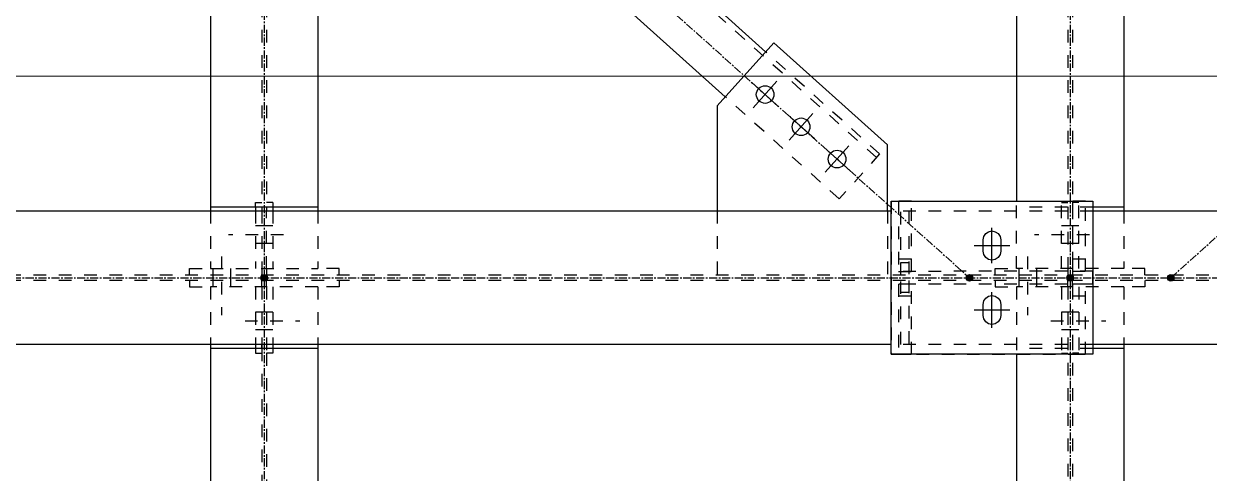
# Model space of a CAD drawing. Header units: inches. Extents: x 209270 to 234360, y -180214 to -150194.
# Drawn here: x 229325 to 231163, y -161080 to -160383 of the extents above; entities that cross this region are included whole.
import ezdxf

# ---------------------------------------------------------------- set-up
doc = ezdxf.new("R2010")
doc.units = ezdxf.units.IN
doc.header["$LTSCALE"] = 10
doc.header["$MEASUREMENT"] = 0
doc.linetypes.add('CENTER', pattern=[2, 1.25, -0.25, 0.25, -0.25])
doc.linetypes.add('DXK_LINE_DOT2', pattern=[3.9198, 1.9599, -1.9599])
for name, color, linetype in [('_STR_0', 2, 'Continuous'), ('_STR_1', 2, 'Continuous'), ('_STR_2', 2, 'Continuous'), ('_STR_4', 2, 'Continuous')]:
    doc.layers.add(name, color=color, linetype=linetype)
doc.layers.add('Belt', color=4, linetype='Continuous', lineweight=9)

# ---------------------------------------------------------------- blocks, each defined once
blk = doc.blocks.new('Part-116860372-115342 - 114867')
at = {"layer": '_STR_1', "linetype": 'DXK_LINE_DOT2'}
for p, q in [((229581.5, -160780.9), (229581.5, -160790.9)), ((229694, -160790.9), (229694, -160780.9)), ((229581.5, -160790.9), (229614.3, -160790.9)), ((229684, -160790.9), (229684, -160880.2)), ((229684, -160886.5), (229684, -160893.4)), ((229694, -160886.5), (229694, -160880.2)), ((229684, -160893.4), (229694, -160893.4))]:
    blk.add_line(p, q, dxfattribs=at)
at = {"layer": '_STR_2', "linetype": 'Continuous'}
blk.add_line((229684, -160880.2), (229684, -160886.5), dxfattribs=at)
blk = doc.blocks.new('Part-116860372-115346 - 114867')
at = {"layer": '_STR_1', "linetype": 'DXK_LINE_DOT2'}
for p, q in [((230831.5, -160780.9), (230831.5, -160790.9)), ((230944, -160790.9), (230944, -160780.9)), ((230831.5, -160790.9), (230864.3, -160790.9)), ((230934, -160790.9), (230934, -160893.4)), ((230934, -160893.4), (230944, -160893.4))]:
    blk.add_line(p, q, dxfattribs=at)
blk = doc.blocks.new('Bolt-116860372-115380 - 114867')
at = {"layer": '_STR_1', "linetype": 'DXK_LINE_DOT2'}
for p, q in [((229631.5, -160743.7), (229631.5, -160834.9)), ((229617.8, -160762.5), (229617.8, -160772.5)), ((229645.3, -160762.5), (229645.3, -160772.5)), ((229617.8, -160772.5), (229617.8, -160780.9)), ((229617.8, -160780.9), (229617.8, -160790.9)), ((229645.3, -160772.5), (229645.3, -160780.9)), ((229645.3, -160780.9), (229645.3, -160790.9))]:
    blk.add_line(p, q, dxfattribs=at)
blk = doc.blocks.new('Part-116860372-115350 - 114867')
at = {"layer": '_STR_1', "linetype": 'DXK_LINE_DOT2'}
for p, q in [((229711.1, -160660), (229701.1, -160660)), ((229701.1, -160666.9), (229701.1, -160673.1)), ((229711.1, -160660), (229711.1, -160666.9)), ((229711.1, -160673.1), (229711.1, -160762.5)), ((229701.1, -160762.5), (229701.1, -160772.5)), ((229813.6, -160762.5), (229780.8, -160762.5)), ((229813.6, -160772.5), (229813.6, -160762.5))]:
    blk.add_line(p, q, dxfattribs=at)
at = {"layer": '_STR_2', "linetype": 'Continuous'}
blk.add_line((229711.1, -160666.9), (229711.1, -160673.1), dxfattribs=at)
blk = doc.blocks.new('Part-116860372-115354 - 114867')
at = {"layer": '_STR_1', "linetype": 'DXK_LINE_DOT2'}
for p, q in [((230961.1, -160660), (230951.1, -160660)), ((230961.1, -160762.5), (230961.1, -160660)), ((230951.1, -160762.5), (230951.1, -160772.5)), ((231063.6, -160762.5), (231030.8, -160762.5)), ((231063.6, -160772.5), (231063.6, -160762.5))]:
    blk.add_line(p, q, dxfattribs=at)
blk = doc.blocks.new('Part-116860372-116672 - 114867')
at = {"layer": '_STR_2', "linetype": 'Continuous'}
for p, q in [((230670, -160895.4), (230670, -160657.9)), ((230670, -160657.9), (230982.5, -160657.9)), ((230982.5, -160657.9), (230982.6, -160895.4)), ((230982.6, -160895.4), (230670, -160895.4))]:
    blk.add_line(p, q, dxfattribs=at)
blk = doc.blocks.new('Part-116860372-116695 - 114867')
at = {"layer": '_STR_1', "linetype": 'DXK_LINE_DOT2'}
for p, q in [((230685.1, -160880.2), (230685.1, -160780.9)), ((230697.6, -160780.9), (230697.6, -160880.2)), ((230697.6, -160799.6), (230685.1, -160799.6))]:
    blk.add_line(p, q, dxfattribs=at)
blk = doc.blocks.new('Part-116860372-115000 - 114867')
at = {"layer": '_STR_4', "linetype": 'Continuous'}
blk.add_hatch(color=256, dxfattribs=at).paths.add_polyline_path([(229697.6, -160781.7, -1), (229697.6, -160771.7, -1)])
at = {"layer": '_STR_1', "linetype": 'DXK_LINE_DOT2'}
for p, q in [((229694, -158353.7), (229694, -160666.9)), ((229701.1, -158353.7), (229701.1, -160666.9)), ((229614.3, -160673.1), (229614.3, -160762.5)), ((229694, -160673.1), (229694, -160762.5)), ((229701.1, -160762.5), (229701.1, -160673.1)), ((229780.8, -160673.1), (229780.8, -160762.5)), ((229614.3, -160762.5), (229780.8, -160762.5))]:
    blk.add_line(p, q, dxfattribs=at)
at = {"layer": '_STR_2', "linetype": 'Continuous'}
for p, q in [((229614.3, -158353.7), (229614.3, -160673.1)), ((229780.8, -158353.7), (229780.8, -160673.1)), ((229780.8, -160666.9), (229614.3, -160666.9)), ((229694, -160666.9), (229694, -160673.1)), ((229701.1, -160666.9), (229701.1, -160673.1))]:
    blk.add_line(p, q, dxfattribs=at)
at = {"layer": '_STR_4', "linetype": 'CENTER'}
blk.add_line((229697.6, -158264.2), (229697.6, -160776.7), dxfattribs=at)
at = {"layer": '_STR_4', "linetype": 'Continuous'}
blk.add_circle((229697.6, -160776.7), 5, dxfattribs=at)
blk = doc.blocks.new('Part-116860372-115001 - 114867')
at = {"layer": '_STR_4', "linetype": 'Continuous'}
blk.add_hatch(color=256, dxfattribs=at).paths.add_polyline_path([(230947.6, -160781.7, -1), (230947.6, -160771.7, -1)])
at = {"layer": '_STR_1', "linetype": 'DXK_LINE_DOT2'}
for p, q in [((230944, -158353.7), (230944, -160762.5)), ((230951.1, -158353.7), (230951.1, -160762.5)), ((230864.3, -160762.5), (230864.3, -160657.9)), ((230982.5, -160666.9), (230864.3, -160666.9)), ((231030.8, -160673.1), (231030.8, -160762.5)), ((231030.8, -160762.5), (230864.3, -160762.5))]:
    blk.add_line(p, q, dxfattribs=at)
at = {"layer": '_STR_2', "linetype": 'Continuous'}
for p, q in [((230864.3, -158353.7), (230864.3, -160657.9)), ((231030.8, -158353.7), (231030.8, -160673.1)), ((231030.8, -160666.9), (230982.5, -160666.9))]:
    blk.add_line(p, q, dxfattribs=at)
at = {"layer": '_STR_4', "linetype": 'CENTER'}
blk.add_line((230947.6, -158264.2), (230947.6, -160776.7), dxfattribs=at)
at = {"layer": '_STR_4', "linetype": 'Continuous'}
blk.add_circle((230947.6, -160776.7), 5, dxfattribs=at)
blk = doc.blocks.new('Part-116860372-115002 - 114867')
at = {"layer": '_STR_4', "linetype": 'Continuous'}
blk.add_hatch(color=256, dxfattribs=at).paths.add_polyline_path([(230947.6, -160781.7, -1), (230947.6, -160771.7, -1)])
at = {"layer": '_STR_1', "linetype": 'DXK_LINE_DOT2'}
for p, q in [((231030.8, -160790.9), (230864.3, -160790.9)), ((230864.3, -160790.9), (230864.3, -160895.4)), ((230944, -160790.9), (230944, -163987.5)), ((230951.1, -160790.9), (230951.1, -163987.5)), ((231030.8, -160790.9), (231030.8, -160880.2)), ((230982.6, -160886.5), (230864.3, -160886.5))]:
    blk.add_line(p, q, dxfattribs=at)
at = {"layer": '_STR_2', "linetype": 'Continuous'}
for p, q in [((231030.8, -160886.5), (230982.6, -160886.5)), ((231030.8, -160880.2), (231030.8, -163898.1)), ((230864.3, -160895.4), (230864.3, -163882.9))]:
    blk.add_line(p, q, dxfattribs=at)
at = {"layer": '_STR_4', "linetype": 'CENTER'}
blk.add_line((230947.6, -160776.7), (230947.6, -164001.7), dxfattribs=at)
at = {"layer": '_STR_4', "linetype": 'Continuous'}
blk.add_circle((230947.6, -160776.7), 5, dxfattribs=at)
blk = doc.blocks.new('Part-116860372-115003 - 114867')
at = {"layer": '_STR_4', "linetype": 'Continuous'}
blk.add_hatch(color=256, dxfattribs=at).paths.add_polyline_path([(229697.6, -160781.7, -1), (229697.6, -160771.7, -1)])
at = {"layer": '_STR_1', "linetype": 'DXK_LINE_DOT2'}
for p, q in [((229780.8, -160790.9), (229614.3, -160790.9)), ((229614.3, -160790.9), (229614.3, -160880.2)), ((229694, -160790.9), (229694, -160880.2)), ((229701.1, -160790.9), (229701.1, -160893.4)), ((229780.8, -160790.9), (229780.8, -160880.2)), ((229694, -160886.5), (229694, -163891.9)), ((229701.1, -160893.4), (229701.1, -163891.9))]:
    blk.add_line(p, q, dxfattribs=at)
at = {"layer": '_STR_2', "linetype": 'Continuous'}
for p, q in [((229614.3, -160880.2), (229614.3, -163898.1)), ((229780.8, -160886.5), (229614.3, -160886.5)), ((229694, -160880.2), (229694, -160886.5)), ((229701.1, -160880.2), (229701.1, -160886.5)), ((229780.8, -160880.2), (229780.8, -163898.1))]:
    blk.add_line(p, q, dxfattribs=at)
at = {"layer": '_STR_4', "linetype": 'CENTER'}
blk.add_line((229697.6, -160776.7), (229697.6, -164001.7), dxfattribs=at)
at = {"layer": '_STR_4', "linetype": 'Continuous'}
blk.add_circle((229697.6, -160776.7), 5, dxfattribs=at)
blk = doc.blocks.new('Part-116860372-115004 - 114867')
at = {"layer": '_STR_1', "linetype": 'DXK_LINE_DOT2'}
for p, q in [((230982.5, -160673.1), (230670, -160673.1)), ((232181.7, -160772.5), (228610.1, -160772.5)), ((232181.7, -160780.9), (228610.1, -160780.9)), ((230982.5, -160880.2), (230670, -160880.2))]:
    blk.add_line(p, q, dxfattribs=at)
at = {"layer": '_STR_2', "linetype": 'Continuous'}
for p, q in [((230670, -160673.1), (229107.5, -160673.1)), ((232041.3, -160673.1), (230982.5, -160673.1)), ((230670, -160880.2), (229107.5, -160880.2)), ((232041.3, -160880.2), (230982.5, -160880.2))]:
    blk.add_line(p, q, dxfattribs=at)
at = {"layer": '_STR_4', "linetype": 'CENTER'}
blk.add_line((228447.6, -160776.7), (232197.6, -160776.7), dxfattribs=at)
blk = doc.blocks.new('Part-116860372-115080 - 114867')
at = {"layer": '_STR_4', "linetype": 'Continuous'}
for points in [[(229697.6, -159800.4, -1), (229697.6, -159790.4, -1)], [(230791.3, -160781.7, -1), (230791.3, -160771.7, -1)]]:
    blk.add_hatch(color=256, dxfattribs=at).paths.add_polyline_path(points)
at = {"layer": '_STR_1', "linetype": 'DXK_LINE_DOT2'}
for p, q in [((229862.2, -159875.9), (229799.6, -159945.7)), ((230647.1, -160590.1), (229857.2, -159881.5)), ((229862.2, -159875.9), (230039, -160034.5)), ((229976.4, -160104.3), (229799.6, -159945.7)), ((230652.1, -160584.6), (230475.3, -160426)), ((230589.5, -160654.4), (230412.7, -160495.8)), ((230652.1, -160584.6), (230589.5, -160654.4))]:
    blk.add_line(p, q, dxfattribs=at)
at = {"layer": '_STR_2', "linetype": 'Continuous'}
for p, q in [((230475.3, -160426), (230039, -160034.5)), ((230412.7, -160495.8), (229976.4, -160104.3))]:
    blk.add_line(p, q, dxfattribs=at)
at = {"layer": '_STR_4', "linetype": 'CENTER'}
blk.add_line((229697.6, -159795.4), (230791.3, -160776.7), dxfattribs=at)
at = {"layer": '_STR_4', "linetype": 'Continuous'}
for centre in [(229697.6, -159795.4), (230791.3, -160776.7)]:
    blk.add_circle(centre, 5, dxfattribs=at)
blk = doc.blocks.new('Part-116860372-115110 - 114867')
at = {"layer": '_STR_4', "linetype": 'Continuous'}
for points in [[(232197.6, -159800.4, -1), (232197.6, -159790.4, -1)], [(231103.8, -160781.7, -1), (231103.8, -160771.7, -1)]]:
    blk.add_hatch(color=256, dxfattribs=at).paths.add_polyline_path(points)
at = {"layer": '_STR_1', "linetype": 'DXK_LINE_DOT2'}
for p, q in [((231987.3, -159913.5), (231246.6, -160578.1)), ((231980.6, -159906.1), (231748, -160114.8)), ((231980.6, -159906.1), (232055.8, -159989.8)), ((232055.8, -159989.8), (231823.2, -160198.5)), ((231239.9, -160570.6), (231472.5, -160361.9)), ((231547.6, -160445.7), (231315, -160654.4)), ((231315, -160654.4), (231239.9, -160570.6))]:
    blk.add_line(p, q, dxfattribs=at)
at = {"layer": '_STR_2', "linetype": 'Continuous'}
for p, q in [((231748, -160114.8), (231472.5, -160361.9)), ((231823.2, -160198.5), (231547.6, -160445.7))]:
    blk.add_line(p, q, dxfattribs=at)
at = {"layer": '_STR_4', "linetype": 'CENTER'}
blk.add_line((231103.8, -160776.7), (232197.6, -159795.4), dxfattribs=at)
at = {"layer": '_STR_4', "linetype": 'Continuous'}
for centre in [(232197.6, -159795.4), (231103.8, -160776.7)]:
    blk.add_circle(centre, 5, dxfattribs=at)
blk = doc.blocks.new('Part-116860372-116671 - 114867')
at = {"layer": '_STR_1', "linetype": 'DXK_LINE_DOT2'}
for p, q in [((230982.5, -160766.6), (230670, -160766.7)), ((230670, -160786.7), (230670, -160766.7)), ((230982.5, -160786.6), (230982.5, -160766.6)), ((230982.5, -160786.6), (230670, -160786.7))]:
    blk.add_line(p, q, dxfattribs=at)
blk = doc.blocks.new('Part-116860372-116673 - 114867')
at = {"layer": '_STR_1', "linetype": 'DXK_LINE_DOT2'}
for p, q in [((230681.3, -160657.9), (230681.3, -160766.7)), ((230701.3, -160657.9), (230681.3, -160657.9)), ((230701.3, -160766.7), (230701.3, -160657.9)), ((230701.3, -160747.9), (230681.3, -160747.9)), ((230681.3, -160766.7), (230701.3, -160766.7))]:
    blk.add_line(p, q, dxfattribs=at)
blk = doc.blocks.new('Part-116860372-115341 - 114867')
at = {"layer": '_STR_1', "linetype": 'DXK_LINE_DOT2'}
for p, q in [((229701.1, -160790.9), (229701.1, -160780.9)), ((229813.6, -160780.9), (229813.6, -160790.9)), ((229711.1, -160790.9), (229711.1, -160880.2)), ((229813.6, -160790.9), (229780.8, -160790.9)), ((229711.1, -160886.5), (229711.1, -160893.4)), ((229711.1, -160893.4), (229701.1, -160893.4))]:
    blk.add_line(p, q, dxfattribs=at)
at = {"layer": '_STR_2', "linetype": 'Continuous'}
blk.add_line((229711.1, -160880.2), (229711.1, -160886.5), dxfattribs=at)
blk = doc.blocks.new('Bolt-116860372-115343 - 114867')
at = {"layer": '_STR_1', "linetype": 'DXK_LINE_DOT2'}
for p, q in [((229684, -160829.6), (229694, -160829.6)), ((229694, -160829.6), (229701.1, -160829.6)), ((229701.1, -160829.6), (229711.1, -160829.6)), ((229667.8, -160843.4), (229752.8, -160843.4)), ((229684, -160857.1), (229694, -160857.1)), ((229694, -160857.1), (229701.1, -160857.1)), ((229701.1, -160857.1), (229711.1, -160857.1))]:
    blk.add_line(p, q, dxfattribs=at)
blk = doc.blocks.new('Part-116860372-115345 - 114867')
at = {"layer": '_STR_1', "linetype": 'DXK_LINE_DOT2'}
for p, q in [((230951.1, -160790.9), (230951.1, -160780.9)), ((231063.6, -160780.9), (231063.6, -160790.9)), ((230961.1, -160790.9), (230961.1, -160893.4)), ((231063.6, -160790.9), (231030.8, -160790.9)), ((230961.1, -160893.4), (230951.1, -160893.4))]:
    blk.add_line(p, q, dxfattribs=at)
blk = doc.blocks.new('Bolt-116860372-115347 - 114867')
at = {"layer": '_STR_1', "linetype": 'DXK_LINE_DOT2'}
for p, q in [((230934, -160829.6), (230944, -160829.6)), ((230944, -160829.6), (230951.1, -160829.6)), ((230951.1, -160829.6), (230961.1, -160829.6)), ((230917.8, -160843.4), (231002.8, -160843.4)), ((230934, -160857.1), (230944, -160857.1)), ((230944, -160857.1), (230951.1, -160857.1)), ((230951.1, -160857.1), (230961.1, -160857.1))]:
    blk.add_line(p, q, dxfattribs=at)
blk = doc.blocks.new('Part-116860372-115349 - 114867')
at = {"layer": '_STR_1', "linetype": 'DXK_LINE_DOT2'}
for p, q in [((229684, -160666.9), (229684, -160660)), ((229684, -160660), (229694, -160660)), ((229694, -160666.9), (229694, -160673.1)), ((229684, -160673.1), (229684, -160762.5)), ((229581.5, -160772.5), (229581.5, -160762.5)), ((229581.5, -160762.5), (229614.3, -160762.5)), ((229694, -160762.5), (229694, -160772.5))]:
    blk.add_line(p, q, dxfattribs=at)
at = {"layer": '_STR_2', "linetype": 'Continuous'}
blk.add_line((229684, -160666.9), (229684, -160673.1), dxfattribs=at)
blk = doc.blocks.new('Bolt-116860372-115351 - 114867')
at = {"layer": '_STR_1', "linetype": 'DXK_LINE_DOT2'}
for p, q in [((229694, -160696.2), (229684, -160696.2)), ((229701.1, -160696.2), (229694, -160696.2)), ((229711.1, -160696.2), (229701.1, -160696.2)), ((229727.4, -160710), (229642.4, -160710)), ((229694, -160723.7), (229684, -160723.7)), ((229701.1, -160723.7), (229694, -160723.7)), ((229711.1, -160723.7), (229701.1, -160723.7))]:
    blk.add_line(p, q, dxfattribs=at)
blk = doc.blocks.new('Part-116860372-115353 - 114867')
at = {"layer": '_STR_1', "linetype": 'DXK_LINE_DOT2'}
for p, q in [((230934, -160762.5), (230934, -160660)), ((230934, -160660), (230944, -160660)), ((230831.5, -160772.5), (230831.5, -160762.5)), ((230831.5, -160762.5), (230864.3, -160762.5)), ((230944, -160762.5), (230944, -160772.5))]:
    blk.add_line(p, q, dxfattribs=at)
blk = doc.blocks.new('Bolt-116860372-115355 - 114867')
at = {"layer": '_STR_1', "linetype": 'DXK_LINE_DOT2'}
for p, q in [((230944, -160696.2), (230934, -160696.2)), ((230951.1, -160696.2), (230944, -160696.2)), ((230961.1, -160696.2), (230951.1, -160696.2)), ((230977.4, -160710), (230892.4, -160710)), ((230944, -160723.7), (230934, -160723.7)), ((230951.1, -160723.7), (230944, -160723.7)), ((230961.1, -160723.7), (230951.1, -160723.7))]:
    blk.add_line(p, q, dxfattribs=at)
blk = doc.blocks.new('Bolt-116860372-115381 - 114867')
at = {"layer": '_STR_1', "linetype": 'DXK_LINE_DOT2'}
for p, q in [((230881.5, -160743.7), (230881.5, -160834.9)), ((230867.8, -160762.5), (230867.8, -160772.5)), ((230895.3, -160762.5), (230895.3, -160772.5)), ((230867.8, -160772.5), (230867.8, -160780.9)), ((230867.8, -160780.9), (230867.8, -160790.9)), ((230895.3, -160772.5), (230895.3, -160780.9)), ((230895.3, -160780.9), (230895.3, -160790.9))]:
    blk.add_line(p, q, dxfattribs=at)
blk = doc.blocks.new('Part-116860372-116273 - 114867')
at = {"layer": '_STR_1', "linetype": 'DXK_LINE_DOT2'}
for p, q in [((230400.2, -160673.1), (230400.2, -160772.5)), ((230664.4, -160673.1), (230664.4, -160772.5))]:
    blk.add_line(p, q, dxfattribs=at)
at = {"layer": '_STR_2', "linetype": 'Continuous'}
for p, q in [((230487.8, -160412), (230400.2, -160509.7)), ((230664.4, -160570.5), (230487.8, -160412)), ((230400.2, -160509.7), (230400.2, -160673.1)), ((230664.4, -160673.1), (230664.4, -160570.5))]:
    blk.add_line(p, q, dxfattribs=at)
blk = doc.blocks.new('Bolt-116860372-116274 - 114867')
at = {"layer": '_STR_2', "linetype": 'Continuous'}
for p, q in [((230454, -160474), (230494.9, -160510.8)), ((230456.1, -160512.9), (230492.8, -160471.9)), ((230509.8, -160524.1), (230550.8, -160560.8)), ((230511.9, -160563), (230548.7, -160522)), ((230565.7, -160574.2), (230606.6, -160610.9)), ((230567.8, -160613), (230604.5, -160572.1))]:
    blk.add_line(p, q, dxfattribs=at)
for centre in [(230474.5, -160492.4), (230530.3, -160542.5), (230586.1, -160592.6)]:
    blk.add_circle(centre, 13.7, dxfattribs=at)
blk = doc.blocks.new('Part-116860372-116674 - 114867')
at = {"layer": '_STR_1', "linetype": 'DXK_LINE_DOT2'}
for p, q in [((230670, -160657.9), (230670, -160895.4)), ((230670, -160657.9), (230982.5, -160657.9)), ((230982.5, -160657.9), (230982.6, -160895.4)), ((230670, -160895.4), (230982.6, -160895.4))]:
    blk.add_line(p, q, dxfattribs=at)
blk = doc.blocks.new('Part-116860372-116675 - 114867')
at = {"layer": '_STR_1', "linetype": 'DXK_LINE_DOT2'}
for p, q in [((230701.3, -160786.7), (230681.3, -160786.7)), ((230681.3, -160786.7), (230681.3, -160895.4)), ((230701.3, -160895.4), (230701.3, -160786.7)), ((230701.3, -160805.4), (230681.3, -160805.4)), ((230681.3, -160895.4), (230701.3, -160895.4))]:
    blk.add_line(p, q, dxfattribs=at)
blk = doc.blocks.new('Part-116860372-116676 - 114867')
at = {"layer": '_STR_1', "linetype": 'DXK_LINE_DOT2'}
for p, q in [((230951.3, -160657.9), (230951.3, -160766.6)), ((230971.3, -160657.9), (230951.3, -160657.9)), ((230971.3, -160766.6), (230971.3, -160657.9)), ((230971.3, -160747.9), (230951.3, -160747.9)), ((230951.3, -160766.6), (230971.3, -160766.6))]:
    blk.add_line(p, q, dxfattribs=at)
blk = doc.blocks.new('Part-116860372-116677 - 114867')
at = {"layer": '_STR_1', "linetype": 'DXK_LINE_DOT2'}
for p, q in [((230971.3, -160786.6), (230951.3, -160786.6)), ((230951.3, -160786.6), (230951.3, -160895.4)), ((230971.3, -160895.4), (230971.3, -160786.6)), ((230971.3, -160805.4), (230951.3, -160805.4)), ((230951.3, -160895.4), (230971.3, -160895.4))]:
    blk.add_line(p, q, dxfattribs=at)
blk = doc.blocks.new('Bolt-116860372-116678 - 114867')
at = {"layer": '_STR_2', "linetype": 'Continuous'}
for p, q in [((230813.6, -160712.6), (230816.6, -160708.2)), ((230816.6, -160708.2), (230821, -160705.2)), ((230821, -160705.2), (230826.3, -160704.1)), ((230826.3, -160754.1), (230826.3, -160699.1)), ((230826.3, -160704.1), (230826.3, -160704.1)), ((230826.3, -160704.1), (230831.5, -160705.2)), ((230831.5, -160705.2), (230836, -160708.2)), ((230836, -160708.2), (230839, -160712.6)), ((230798.8, -160726.6), (230853.8, -160726.6)), ((230812.5, -160717.9), (230813.6, -160712.6)), ((230812.5, -160735.4), (230812.5, -160717.9)), ((230839, -160712.6), (230840, -160717.9)), ((230840, -160717.9), (230840, -160735.4)), ((230813.6, -160740.6), (230812.5, -160735.4)), ((230816.6, -160745.1), (230813.6, -160740.6)), ((230821, -160748.1), (230816.6, -160745.1)), ((230836, -160745.1), (230831.5, -160748.1)), ((230839, -160740.6), (230836, -160745.1)), ((230840, -160735.4), (230839, -160740.6)), ((230826.3, -160749.1), (230821, -160748.1)), ((230831.5, -160748.1), (230826.3, -160749.1)), ((230826.3, -160749.1), (230826.3, -160749.1)), ((230826.3, -160854.1), (230826.3, -160799.1)), ((230812.5, -160817.9), (230813.6, -160812.6)), ((230812.5, -160835.4), (230812.5, -160817.9)), ((230813.6, -160812.6), (230816.6, -160808.2)), ((230816.6, -160808.2), (230821, -160805.2)), ((230821, -160805.2), (230826.3, -160804.1)), ((230826.3, -160804.1), (230826.3, -160804.1)), ((230826.3, -160804.1), (230831.5, -160805.2)), ((230831.5, -160805.2), (230836, -160808.2)), ((230836, -160808.2), (230839, -160812.6)), ((230839, -160812.6), (230840, -160817.9)), ((230840, -160817.9), (230840, -160835.4)), ((230798.8, -160826.6), (230853.8, -160826.6)), ((230813.6, -160840.6), (230812.5, -160835.4)), ((230840, -160835.4), (230839, -160840.6)), ((230816.6, -160845.1), (230813.6, -160840.6)), ((230821, -160848.1), (230816.6, -160845.1)), ((230826.3, -160849.1), (230821, -160848.1)), ((230831.5, -160848.1), (230826.3, -160849.1)), ((230826.3, -160849.1), (230826.3, -160849.1)), ((230836, -160845.1), (230831.5, -160848.1)), ((230839, -160840.6), (230836, -160845.1))]:
    blk.add_line(p, q, dxfattribs=at)
blk = doc.blocks.new('Part-116860372-116694 - 114867')
at = {"layer": '_STR_1', "linetype": 'DXK_LINE_DOT2'}
for p, q in [((230685.1, -160772.5), (230685.1, -160673.1)), ((230697.6, -160673.1), (230697.6, -160772.5)), ((230697.6, -160753.7), (230685.1, -160753.7))]:
    blk.add_line(p, q, dxfattribs=at)

msp = doc.modelspace()

# ---------------------------------------------------------------- linework, layer by layer
at = {"layer": 'Belt'}
msp.add_line((232515.7, -160463.7, 0), (219599.9, -160463.7, 0), dxfattribs=at)

# ---------------------------------------------------------------- block references
at = {"layer": '_STR_0', "zscale": 0.8}
for name in ['Part-116860372-115000 - 114867', 'Part-116860372-115001 - 114867', 'Part-116860372-115080 - 114867', 'Part-116860372-115110 - 114867', 'Part-116860372-116273 - 114867', 'Bolt-116860372-116274 - 114867', 'Part-116860372-115349 - 114867', 'Part-116860372-115350 - 114867', 'Part-116860372-116672 - 114867', 'Part-116860372-116674 - 114867', 'Part-116860372-116673 - 114867', 'Part-116860372-115353 - 114867', 'Part-116860372-115354 - 114867', 'Part-116860372-116676 - 114867', 'Part-116860372-115004 - 114867', 'Part-116860372-116694 - 114867', 'Bolt-116860372-115351 - 114867', 'Bolt-116860372-116678 - 114867', 'Bolt-116860372-115355 - 114867', 'Bolt-116860372-115380 - 114867', 'Bolt-116860372-115381 - 114867', 'Part-116860372-115342 - 114867', 'Part-116860372-115003 - 114867', 'Part-116860372-115341 - 114867', 'Part-116860372-116671 - 114867', 'Part-116860372-116695 - 114867', 'Part-116860372-115346 - 114867', 'Part-116860372-115002 - 114867', 'Part-116860372-115345 - 114867', 'Part-116860372-116675 - 114867', 'Part-116860372-116677 - 114867', 'Bolt-116860372-115343 - 114867', 'Bolt-116860372-115347 - 114867']:
    msp.add_blockref(name, (0, 0), dxfattribs=at)

doc.saveas('drawing.dxf')
